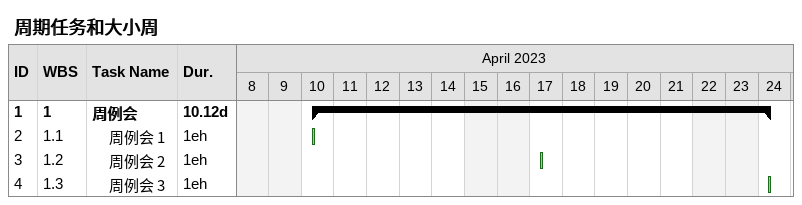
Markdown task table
周期任务和大小周

| ID | WBS | Task | Duration | Start | Finish |
|---|---|---|---|---|---|
| 1 | 1 | **周例会** | 10.12d | 2023-04-10 | 2023-04-24 |
| 2 | 1.1 | 周例会 1 | 1eh | 2023-04-10 | 2023-04-10 |
| 3 | 1.2 | 周例会 2 | 1eh | 2023-04-17 | 2023-04-17 |
| 4 | 1.3 | 周例会 3 | 1eh | 2023-04-24 | 2023-04-24 |
